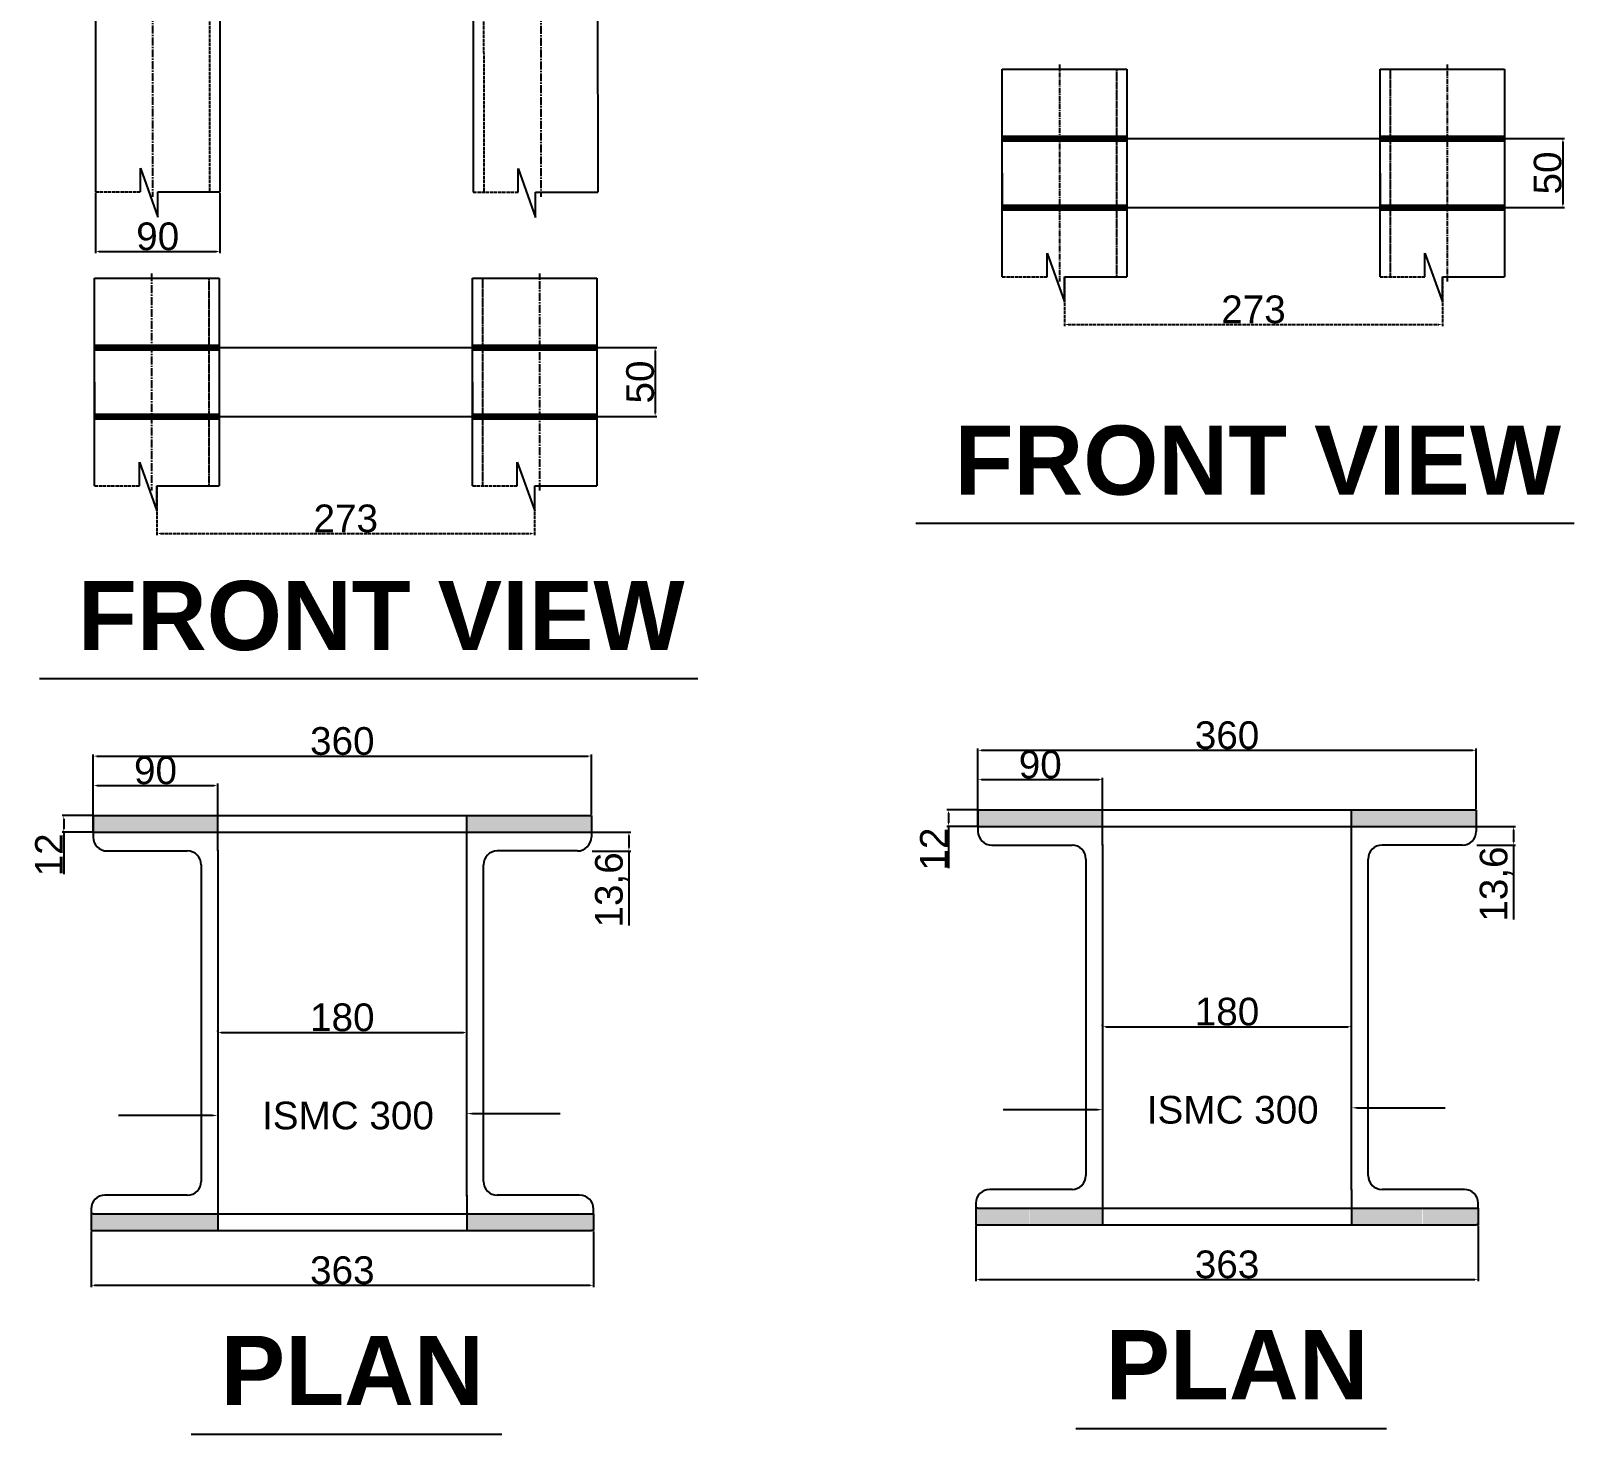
# Model space of a CAD drawing. Header units: millimetres. Extents: x 8616 to 52725, y 6697 to 10698.
# Drawn here: x 36003 to 37118, y 7602 to 8616 of the extents above; entities that cross this region are included whole.
import ezdxf
from ezdxf import colors
from ezdxf.entities.mleader import LeaderData, LeaderLine
from ezdxf.math import Vec2, Vec3

# ---------------------------------------------------------------- set-up
doc = ezdxf.new("R2010")
doc.units = ezdxf.units.MM
doc.linetypes.add('ACAD_ISO02W100', pattern=[15, 12, -3])
doc.linetypes.add('CENTER2', pattern=[28.575, 19.05, -3.175, 3.175, -3.175])
doc.styles.get("Standard").update_dxf_attribs({"font": 'arial.ttf'})
doc.dimstyles.new('ISO-25', dxfattribs={"dimtxt": 20, "dimasz": 2.5, "dimexe": 1.25, "dimexo": 0.625, "dimtad": 1, "dimtxsty": 'Standard', "dimcen": 2.5, "dimadec": 0, "dimazin": 0, "dimtfac": 1, "dimtmove": 0, "dimatfit": 3, "dimfxl": 1, "dimarcsym": 0})

# ---------------------------------------------------------------- blocks, each defined once
blk = doc.blocks.new('*U188')
at = {"color": 0, "linetype": 'CENTER2', "ltscale": 0.3, "transparency": 16777216}
blk.add_line((-0.3, 751.9), (0.3, -751.9), dxfattribs=at)
blk = doc.blocks.new('*D212')
at = {"color": 0, "linetype": 'ACAD_ISO02W100', "lineweight": -2, "ltscale": 0.2, "transparency": 16777216}
for p, q in [((36093.9, 8286.6), (36093.9, 8251.4)), ((36366.9, 8286.6), (36366.9, 8251.4)), ((36096.4, 8252.7), (36364.4, 8252.7))]:
    blk.add_line(p, q, dxfattribs=at)
at = {"color": 0, "linetype": 'ACAD_ISO02W100', "ltscale": 0.2, "transparency": 16777216}
for points in [[(36096.4, 8253.1), (36096.4, 8252.3), (36093.9, 8252.7)], [(36364.4, 8253.1), (36364.4, 8252.3), (36366.9, 8252.7)]]:
    blk.add_solid(points, dxfattribs=at)
at = {"layer": 'Defpoints', "color": 0, "linetype": 'ACAD_ISO02W100', "ltscale": 0.2, "transparency": 16777216}
for p in [(36093.9, 8287.2), (36366.9, 8287.2), (36366.9, 8252.7)]:
    blk.add_point(p, dxfattribs=at)
at = {"color": 0, "linetype": 'ACAD_ISO02W100', "ltscale": 0.2, "transparency": 16777216, "insert": (36230.4, 8263.5), "char_height": 20, "attachment_point": 5}
blk.add_mtext('273', dxfattribs=at)
blk = doc.blocks.new('*U189')
at = {"color": 0, "linetype": 'CENTER2', "ltscale": 0.3, "transparency": 16777216}
blk.add_line((0, 78.5), (0, -78.5), dxfattribs=at)
blk = doc.blocks.new('*U190')
at = {"color": 0, "linetype": 'CENTER2', "ltscale": 0.3, "transparency": 16777216}
blk.add_line((0, -78.5), (0, 78.5), dxfattribs=at)
blk = doc.blocks.new('*D218')
at = {"color": 0, "lineweight": -2, "ltscale": 0.2, "transparency": 16777216}
for p, q in [((36412.5, 8387.2), (36455.3, 8387.2)), ((36454, 8384.7), (36454, 8339.7)), ((36412.5, 8337.2), (36455.3, 8337.2))]:
    blk.add_line(p, q, dxfattribs=at)
at = {"color": 0, "ltscale": 0.2, "transparency": 16777216}
for points in [[(36453.6, 8384.7), (36454.4, 8384.7), (36454, 8387.2)], [(36453.6, 8339.7), (36454.4, 8339.7), (36454, 8337.2)]]:
    blk.add_solid(points, dxfattribs=at)
at = {"layer": 'Defpoints', "color": 0, "ltscale": 0.2, "transparency": 16777216}
for p in [(36411.9, 8387.2), (36411.9, 8337.2), (36454, 8337.2)]:
    blk.add_point(p, dxfattribs=at)
at = {"color": 0, "ltscale": 0.2, "transparency": 16777216, "insert": (36443.2, 8362.2), "char_height": 20, "attachment_point": 5, "rotation": 90}
blk.add_mtext('50', dxfattribs=at)
blk = doc.blocks.new('*U187')
at = {"color": 0, "linetype": 'CENTER2', "ltscale": 0.3, "transparency": 16777216}
blk.add_line((-0.3, 751.9), (0.3, -751.9), dxfattribs=at)
blk = doc.blocks.new('*D227')
at = {"color": 0, "lineweight": -2, "ltscale": 0.2, "transparency": 16777216}
for p, q in [((36049.5, 8499), (36049.5, 8455.3)), ((36139.5, 8499), (36139.5, 8455.3)), ((36052, 8456.5), (36137, 8456.5))]:
    blk.add_line(p, q, dxfattribs=at)
at = {"color": 0, "ltscale": 0.2, "transparency": 16777216}
for points in [[(36052, 8456.9), (36052, 8456.1), (36049.5, 8456.5)], [(36137, 8457), (36137, 8456.1), (36139.5, 8456.5)]]:
    blk.add_solid(points, dxfattribs=at)
at = {"layer": 'Defpoints', "color": 0, "ltscale": 0.2, "transparency": 16777216}
for p in [(36049.5, 8499.6), (36139.5, 8499.7), (36139.5, 8456.5)]:
    blk.add_point(p, dxfattribs=at)
at = {"color": 0, "ltscale": 0.2, "transparency": 16777216, "insert": (36094.5, 8467.4), "char_height": 20, "attachment_point": 5, "rotation": 0.0221}
blk.add_mtext('90', dxfattribs=at)
blk = doc.blocks.new('*D237')
at = {"color": 0, "lineweight": -2, "ltscale": 0.2, "transparency": 16777216}
for p, q in [((36047.9, 8037.5), (36047.9, 8071.9)), ((36050.4, 8070.6), (36135.4, 8070.6)), ((36137.9, 8037.5), (36137.9, 8071.9))]:
    blk.add_line(p, q, dxfattribs=at)
at = {"color": 0, "ltscale": 0.2, "transparency": 16777216}
for points in [[(36050.4, 8071), (36050.4, 8070.2), (36047.9, 8070.6)], [(36135.4, 8071), (36135.4, 8070.2), (36137.9, 8070.6)]]:
    blk.add_solid(points, dxfattribs=at)
at = {"layer": 'Defpoints', "color": 0, "ltscale": 0.2, "transparency": 16777216}
for p in [(36137.9, 8070.6), (36047.9, 8036.8), (36137.9, 8036.8)]:
    blk.add_point(p, dxfattribs=at)
at = {"color": 0, "ltscale": 0.2, "transparency": 16777216, "insert": (36092.9, 8081.4), "char_height": 20, "attachment_point": 5}
blk.add_mtext('90', dxfattribs=at)
blk = doc.blocks.new('*D238')
at = {"color": 0, "lineweight": -2, "ltscale": 0.2, "transparency": 16777216}
for p, q in [((36137.9, 7892.7), (36137.9, 7893.3)), ((36140.4, 7892), (36315.4, 7892)), ((36317.9, 7892.7), (36317.9, 7893.3))]:
    blk.add_line(p, q, dxfattribs=at)
at = {"color": 0, "ltscale": 0.2, "transparency": 16777216}
for points in [[(36140.4, 7892.5), (36140.4, 7891.6), (36137.9, 7892)], [(36315.4, 7892.5), (36315.4, 7891.6), (36317.9, 7892)]]:
    blk.add_solid(points, dxfattribs=at)
at = {"layer": 'Defpoints', "color": 0, "ltscale": 0.2, "transparency": 16777216}
for p in [(36137.9, 7892), (36317.9, 7892), (36317.9, 7892)]:
    blk.add_point(p, dxfattribs=at)
at = {"color": 0, "ltscale": 0.2, "transparency": 16777216, "insert": (36227.9, 7902.9), "char_height": 20, "attachment_point": 5}
blk.add_mtext('180', dxfattribs=at)
blk = doc.blocks.new('*D230')
at = {"color": 0, "lineweight": -2, "ltscale": 0.2, "transparency": 16777216}
for p, q in [((36047.3, 8048.8), (36025.4, 8048.8)), ((36026.6, 8046.3), (36026.6, 8039.3)), ((36047.3, 8036.8), (36025.4, 8036.8)), ((36026.6, 8036.8), (36026.6, 8006.5))]:
    blk.add_line(p, q, dxfattribs=at)
at = {"color": 0, "ltscale": 0.2, "transparency": 16777216}
for points in [[(36026.2, 8046.3), (36027, 8046.3), (36026.6, 8048.8)], [(36026.2, 8039.3), (36027, 8039.3), (36026.6, 8036.8)]]:
    blk.add_solid(points, dxfattribs=at)
at = {"layer": 'Defpoints', "color": 0, "ltscale": 0.2, "transparency": 16777216}
for p in [(36047.9, 8048.8), (36026.6, 8036.8), (36047.9, 8036.8)]:
    blk.add_point(p, dxfattribs=at)
at = {"color": 0, "ltscale": 0.2, "transparency": 16777216, "insert": (36015.9, 8020.4), "char_height": 20, "attachment_point": 5, "rotation": 90}
blk.add_mtext('12', dxfattribs=at)
blk = doc.blocks.new('*D231')
at = {"color": 0, "lineweight": -2, "ltscale": 0.2, "transparency": 16777216}
for p, q in [((36408.5, 8036.8), (36436.3, 8036.8)), ((36435, 8034.3), (36435, 8025.7)), ((36408.5, 8023.2), (36436.3, 8023.2)), ((36435, 8023.2), (36435, 7969.4))]:
    blk.add_line(p, q, dxfattribs=at)
at = {"color": 0, "ltscale": 0.2, "transparency": 16777216}
for points in [[(36434.6, 8034.3), (36435.4, 8034.3), (36435, 8036.8)], [(36434.6, 8025.7), (36435.4, 8025.7), (36435, 8023.2)]]:
    blk.add_solid(points, dxfattribs=at)
at = {"layer": 'Defpoints', "color": 0, "ltscale": 0.2, "transparency": 16777216}
for p in [(36407.9, 8036.8), (36407.9, 8023.2), (36435, 8023.2)]:
    blk.add_point(p, dxfattribs=at)
at = {"color": 0, "ltscale": 0.2, "transparency": 16777216, "insert": (36422.4, 7995.1), "char_height": 20, "attachment_point": 5, "rotation": 90}
blk.add_mtext('13,6', dxfattribs=at)
blk = doc.blocks.new('*D253')
at = {"color": 0, "lineweight": -2, "ltscale": 0.2, "transparency": 16777216}
for p, q in [((36046.4, 7748.2), (36046.4, 7708)), ((36409.4, 7748.2), (36409.4, 7708)), ((36048.9, 7709.3), (36406.9, 7709.3))]:
    blk.add_line(p, q, dxfattribs=at)
at = {"color": 0, "ltscale": 0.2, "transparency": 16777216}
for points in [[(36048.9, 7709.7), (36048.9, 7708.8), (36046.4, 7709.3)], [(36406.9, 7709.7), (36406.9, 7708.8), (36409.4, 7709.3)]]:
    blk.add_solid(points, dxfattribs=at)
at = {"layer": 'Defpoints', "color": 0, "ltscale": 0.2, "transparency": 16777216}
for p in [(36046.4, 7748.8), (36409.4, 7748.8), (36409.4, 7709.3)]:
    blk.add_point(p, dxfattribs=at)
at = {"color": 0, "ltscale": 0.2, "transparency": 16777216, "insert": (36227.9, 7720.1), "char_height": 20, "attachment_point": 5}
blk.add_mtext('363', dxfattribs=at)
blk = doc.blocks.new('*D254')
at = {"color": 0, "lineweight": -2, "ltscale": 0.2, "transparency": 16777216}
for p, q in [((36047.9, 8049.5), (36047.9, 8093)), ((36050.4, 8091.8), (36405.4, 8091.8)), ((36407.9, 8049.5), (36407.9, 8093))]:
    blk.add_line(p, q, dxfattribs=at)
at = {"color": 0, "ltscale": 0.2, "transparency": 16777216}
for points in [[(36050.4, 8092.2), (36050.4, 8091.4), (36047.9, 8091.8)], [(36405.4, 8092.2), (36405.4, 8091.4), (36407.9, 8091.8)]]:
    blk.add_solid(points, dxfattribs=at)
at = {"layer": 'Defpoints', "color": 0, "ltscale": 0.2, "transparency": 16777216}
for p in [(36407.9, 8091.8), (36047.9, 8048.8), (36407.9, 8048.8)]:
    blk.add_point(p, dxfattribs=at)
at = {"color": 0, "ltscale": 0.2, "transparency": 16777216, "insert": (36227.9, 8102.6), "char_height": 20, "attachment_point": 5}
blk.add_mtext('360', dxfattribs=at)
blk = doc.blocks.new('*D219')
at = {"color": 0, "lineweight": -2, "ltscale": 0.2, "transparency": 16777216}
for p, q in [((36687.3, 8041.6), (36687.3, 8076)), ((36777.3, 8041.6), (36777.3, 8076)), ((36689.8, 8074.8), (36774.8, 8074.8))]:
    blk.add_line(p, q, dxfattribs=at)
at = {"color": 0, "ltscale": 0.2, "transparency": 16777216}
for points in [[(36689.8, 8075.2), (36689.8, 8074.4), (36687.3, 8074.8)], [(36774.8, 8075.2), (36774.8, 8074.4), (36777.3, 8074.8)]]:
    blk.add_solid(points, dxfattribs=at)
at = {"layer": 'Defpoints', "color": 0, "ltscale": 0.2, "transparency": 16777216}
for p in [(36777.3, 8074.8), (36687.3, 8041), (36777.3, 8041)]:
    blk.add_point(p, dxfattribs=at)
at = {"color": 0, "ltscale": 0.2, "transparency": 16777216, "insert": (36732.3, 8085.6), "char_height": 20, "attachment_point": 5}
blk.add_mtext('90', dxfattribs=at)
blk = doc.blocks.new('*D220')
at = {"color": 0, "lineweight": -2, "ltscale": 0.2, "transparency": 16777216}
for p, q in [((36777.3, 7896.8), (36777.3, 7897.5)), ((36957.3, 7896.8), (36957.3, 7897.5)), ((36779.8, 7896.2), (36954.8, 7896.2))]:
    blk.add_line(p, q, dxfattribs=at)
at = {"color": 0, "ltscale": 0.2, "transparency": 16777216}
for points in [[(36779.8, 7896.6), (36779.8, 7895.8), (36777.3, 7896.2)], [(36954.8, 7896.6), (36954.8, 7895.8), (36957.3, 7896.2)]]:
    blk.add_solid(points, dxfattribs=at)
at = {"layer": 'Defpoints', "color": 0, "ltscale": 0.2, "transparency": 16777216}
for p in [(36777.3, 7896.2), (36957.3, 7896.2), (36957.3, 7896.2)]:
    blk.add_point(p, dxfattribs=at)
at = {"color": 0, "ltscale": 0.2, "transparency": 16777216, "insert": (36867.3, 7907), "char_height": 20, "attachment_point": 5}
blk.add_mtext('180', dxfattribs=at)
blk = doc.blocks.new('*D221')
at = {"color": 0, "lineweight": -2, "ltscale": 0.2, "transparency": 16777216}
for p, q in [((36686.7, 8053), (36664.8, 8053)), ((36666, 8050.5), (36666, 8043.5)), ((36686.7, 8041), (36664.8, 8041)), ((36666, 8041), (36666, 8010.7))]:
    blk.add_line(p, q, dxfattribs=at)
at = {"color": 0, "ltscale": 0.2, "transparency": 16777216}
for points in [[(36665.6, 8050.5), (36666.4, 8050.5), (36666, 8053)], [(36665.6, 8043.5), (36666.4, 8043.5), (36666, 8041)]]:
    blk.add_solid(points, dxfattribs=at)
at = {"layer": 'Defpoints', "color": 0, "ltscale": 0.2, "transparency": 16777216}
for p in [(36687.3, 8053), (36666, 8041), (36687.3, 8041)]:
    blk.add_point(p, dxfattribs=at)
at = {"color": 0, "ltscale": 0.2, "transparency": 16777216, "insert": (36655.4, 8024.6), "char_height": 20, "attachment_point": 5, "rotation": 90}
blk.add_mtext('12', dxfattribs=at)
blk = doc.blocks.new('*D222')
at = {"color": 0, "lineweight": -2, "ltscale": 0.2, "transparency": 16777216}
for p, q in [((37047.9, 8041), (37075.7, 8041)), ((37074.4, 8038.5), (37074.4, 8029.9)), ((37047.9, 8027.4), (37075.7, 8027.4)), ((37074.4, 8027.4), (37074.4, 7973.6))]:
    blk.add_line(p, q, dxfattribs=at)
at = {"color": 0, "ltscale": 0.2, "transparency": 16777216}
for points in [[(37074, 8038.5), (37074.8, 8038.5), (37074.4, 8041)], [(37074, 8029.9), (37074.8, 8029.9), (37074.4, 8027.4)]]:
    blk.add_solid(points, dxfattribs=at)
at = {"layer": 'Defpoints', "color": 0, "ltscale": 0.2, "transparency": 16777216}
for p in [(37047.3, 8041), (37047.3, 8027.4), (37074.4, 8027.4)]:
    blk.add_point(p, dxfattribs=at)
at = {"color": 0, "ltscale": 0.2, "transparency": 16777216, "insert": (37061.8, 7999.3), "char_height": 20, "attachment_point": 5, "rotation": 90}
blk.add_mtext('13,6', dxfattribs=at)
blk = doc.blocks.new('*D223')
at = {"color": 0, "lineweight": -2, "ltscale": 0.2, "transparency": 16777216}
for p, q in [((36685.8, 7752.4), (36685.8, 7712.2)), ((37048.8, 7752.4), (37048.8, 7712.2)), ((36688.3, 7713.4), (37046.3, 7713.4))]:
    blk.add_line(p, q, dxfattribs=at)
at = {"color": 0, "ltscale": 0.2, "transparency": 16777216}
for points in [[(36688.3, 7713.8), (36688.3, 7713), (36685.8, 7713.4)], [(37046.3, 7713.8), (37046.3, 7713), (37048.8, 7713.4)]]:
    blk.add_solid(points, dxfattribs=at)
at = {"layer": 'Defpoints', "color": 0, "ltscale": 0.2, "transparency": 16777216}
for p in [(36685.8, 7753), (37048.8, 7753), (37048.8, 7713.4)]:
    blk.add_point(p, dxfattribs=at)
at = {"color": 0, "ltscale": 0.2, "transparency": 16777216, "insert": (36867.3, 7724.3), "char_height": 20, "attachment_point": 5}
blk.add_mtext('363', dxfattribs=at)
blk = doc.blocks.new('*D224')
at = {"color": 0, "lineweight": -2, "ltscale": 0.2, "transparency": 16777216}
for p, q in [((36687.3, 8053.6), (36687.3, 8097.2)), ((37047.3, 8053.6), (37047.3, 8097.2)), ((36689.8, 8096), (37044.8, 8096))]:
    blk.add_line(p, q, dxfattribs=at)
at = {"color": 0, "ltscale": 0.2, "transparency": 16777216}
for points in [[(36689.8, 8096.4), (36689.8, 8095.5), (36687.3, 8096)], [(37044.8, 8096.4), (37044.8, 8095.5), (37047.3, 8096)]]:
    blk.add_solid(points, dxfattribs=at)
at = {"layer": 'Defpoints', "color": 0, "ltscale": 0.2, "transparency": 16777216}
for p in [(37047.3, 8096), (36687.3, 8053), (37047.3, 8053)]:
    blk.add_point(p, dxfattribs=at)
at = {"color": 0, "ltscale": 0.2, "transparency": 16777216, "insert": (36867.3, 8106.8), "char_height": 20, "attachment_point": 5}
blk.add_mtext('360', dxfattribs=at)
blk = doc.blocks.new('*D215')
at = {"color": 0, "linetype": 'ACAD_ISO02W100', "lineweight": -2, "ltscale": 0.2, "transparency": 16777216}
for p, q in [((36749.9, 8437.6), (36749.9, 8402.5)), ((37022.9, 8437.6), (37022.9, 8402.5)), ((36752.4, 8403.7), (37020.4, 8403.7))]:
    blk.add_line(p, q, dxfattribs=at)
at = {"color": 0, "linetype": 'ACAD_ISO02W100', "ltscale": 0.2, "transparency": 16777216}
for points in [[(36752.4, 8404.2), (36752.4, 8403.3), (36749.9, 8403.7)], [(37020.4, 8404.2), (37020.4, 8403.3), (37022.9, 8403.7)]]:
    blk.add_solid(points, dxfattribs=at)
at = {"layer": 'Defpoints', "color": 0, "linetype": 'ACAD_ISO02W100', "ltscale": 0.2, "transparency": 16777216}
for p in [(36749.9, 8438.3), (37022.9, 8438.3), (37022.9, 8403.7)]:
    blk.add_point(p, dxfattribs=at)
at = {"color": 0, "linetype": 'ACAD_ISO02W100', "ltscale": 0.2, "transparency": 16777216, "insert": (36886.4, 8414.6), "char_height": 20, "attachment_point": 5}
blk.add_mtext('273', dxfattribs=at)
blk = doc.blocks.new('*U181')
at = {"color": 0, "linetype": 'CENTER2', "ltscale": 0.2, "transparency": 16777216}
blk.add_line((0, 78.5), (0, -78.5), dxfattribs=at)
blk = doc.blocks.new('*U182')
at = {"color": 0, "linetype": 'CENTER2', "ltscale": 0.2, "transparency": 16777216}
blk.add_line((0, -78.5), (0, 78.5), dxfattribs=at)
blk = doc.blocks.new('*D216')
at = {"color": 0, "lineweight": -2, "ltscale": 0.2, "transparency": 16777216}
for p, q in [((37068.5, 8538.3), (37111.2, 8538.3)), ((37110, 8535.8), (37110, 8490.8)), ((37068.5, 8488.3), (37111.2, 8488.3))]:
    blk.add_line(p, q, dxfattribs=at)
at = {"color": 0, "ltscale": 0.2, "transparency": 16777216}
for points in [[(37109.6, 8535.8), (37110.4, 8535.8), (37110, 8538.3)], [(37109.6, 8490.8), (37110.4, 8490.8), (37110, 8488.3)]]:
    blk.add_solid(points, dxfattribs=at)
at = {"layer": 'Defpoints', "color": 0, "ltscale": 0.2, "transparency": 16777216}
for p in [(37067.9, 8538.3), (37067.9, 8488.3), (37110, 8488.3)]:
    blk.add_point(p, dxfattribs=at)
at = {"color": 0, "ltscale": 0.2, "transparency": 16777216, "insert": (37099.1, 8513.3), "char_height": 20, "attachment_point": 5, "rotation": 90}
blk.add_mtext('50', dxfattribs=at)

msp = doc.modelspace()

# ---------------------------------------------------------------- hatches: boundary and pattern name
at = {"ltscale": 0.2}
h = msp.add_hatch(color=256, dxfattribs=at)
h.dxf.hatch_style = 1
h.paths.add_polyline_path([(36137.886, 8048.841), (36047.886, 8048.841), (36047.886, 8036.841), (36137.886, 8036.841)])
h.paths.add_polyline_path([(36407.886, 8048.841), (36317.886, 8048.841), (36317.886, 8036.841), (36407.886, 8036.841)])
h.paths.add_polyline_path([(36137.886, 7760.841), (36047.886, 7760.841), (36046.386, 7760.841), (36046.386, 7748.841), (36047.886, 7748.841), (36137.886, 7748.841)])
h.paths.add_polyline_path([(36409.386, 7760.841), (36407.886, 7760.841), (36317.886, 7760.841), (36317.886, 7748.841), (36407.886, 7748.841), (36409.386, 7748.841)])
h.paths.add_polyline_path([(36777.3, 8053.008), (36687.3, 8053.008), (36687.3, 8041.008), (36777.3, 8041.008)])
h.paths.add_polyline_path([(37047.3, 8053.008), (36957.3, 8053.008), (36957.3, 8041.008), (37047.3, 8041.008)])
h.paths.add_polyline_path([(36777.3, 7765.008), (36724.728, 7765.008), (36724.728, 7753.008), (36777.3, 7753.008)])
h.paths.add_polyline_path([(36724.47, 7765.008), (36687.3, 7765.008), (36685.8, 7765.008), (36685.8, 7753.008), (36687.3, 7753.008), (36724.47, 7753.008)])
h.paths.add_polyline_path([(37008.3, 7765.008), (36957.3, 7765.008), (36957.3, 7753.008), (37008.3, 7753.008)])
h.paths.add_polyline_path([(37048.8, 7765.008), (37047.3, 7765.008), (37008.558, 7765.008), (37008.558, 7753.008), (37047.3, 7753.008), (37048.8, 7753.008)])

# ---------------------------------------------------------------- linework, layer by layer
for p, q in [((36048.924, 9996.514), (36049.501, 8499.626)), ((36138.924, 9996.514), (36139.501, 8499.626)), ((36321.924, 9996.297), (36322.501, 8499.409)), ((36411.924, 9996.297), (36412.501, 8499.409)), ((36704.899, 8588.256), (36794.899, 8588.256)), ((36704.899, 8438.256), (36704.899, 8588.256)), ((36794.899, 8588.256), (36794.899, 8438.256)), ((36977.899, 8588.256), (37067.899, 8588.256)), ((36977.899, 8438.256), (36977.899, 8588.256)), ((37067.899, 8588.256), (37067.899, 8438.256)), ((36704.899, 8513.256), (36704.899, 8538.256)), ((36704.899, 8538.256), (37067.899, 8538.256)), ((36977.899, 8513.256), (36977.899, 8538.256)), ((36081.949, 8499.626), (36081.949, 8516.729)), ((36081.949, 8516.729), (36094.501, 8481.433)), ((36354.949, 8499.409), (36354.949, 8516.512)), ((36354.949, 8516.512), (36367.501, 8481.216)), ((36704.899, 8513.256), (36704.899, 8488.256)), ((36977.899, 8513.256), (36977.899, 8488.256)), ((36094.501, 8496.126), (36094.501, 8499.626)), ((36094.501, 8499.626), (36094.501, 8499.626)), ((36094.501, 8499.626), (36139.501, 8499.626)), ((36367.501, 8495.909), (36367.501, 8499.409)), ((36367.501, 8499.409), (36367.501, 8499.409)), ((36367.501, 8499.409), (36412.501, 8499.409)), ((36094.501, 8481.433), (36094.501, 8496.126)), ((36367.501, 8481.216), (36367.501, 8495.909)), ((36704.899, 8488.256), (37067.899, 8488.256)), ((36737.347, 8438.256), (36737.347, 8455.359)), ((36737.347, 8455.359), (36749.899, 8420.064)), ((37010.347, 8438.256), (37010.347, 8455.359)), ((37010.347, 8455.359), (37022.899, 8420.064)), ((36048.924, 8437.196), (36138.924, 8437.196)), ((36048.924, 8287.196), (36048.924, 8437.196)), ((36138.924, 8437.196), (36138.924, 8287.196)), ((36321.924, 8437.196), (36411.924, 8437.196)), ((36321.924, 8287.196), (36321.924, 8437.196)), ((36411.924, 8437.196), (36411.924, 8287.196)), ((36749.899, 8434.756), (36749.899, 8438.256)), ((36749.899, 8438.256), (36749.899, 8438.256)), ((36749.899, 8438.256), (36794.899, 8438.256)), ((36749.899, 8420.064), (36749.899, 8434.756)), ((37022.899, 8434.756), (37022.899, 8438.256)), ((37022.899, 8438.256), (37067.899, 8438.256)), ((37022.899, 8420.064), (37022.899, 8434.756)), ((36048.924, 8362.196), (36048.924, 8387.196)), ((36048.924, 8387.196), (36411.924, 8387.196)), ((36321.924, 8362.196), (36321.924, 8387.196)), ((36048.924, 8362.196), (36048.924, 8337.196)), ((36321.924, 8362.196), (36321.924, 8337.196)), ((36048.924, 8337.196), (36411.924, 8337.196)), ((36081.372, 8287.196), (36081.372, 8304.299)), ((36081.372, 8304.299), (36093.924, 8269.003)), ((36354.372, 8287.196), (36354.372, 8304.299)), ((36354.372, 8304.299), (36366.924, 8269.003)), ((36093.924, 8283.696), (36093.924, 8287.196)), ((36093.924, 8287.196), (36093.924, 8287.196)), ((36093.924, 8287.196), (36138.924, 8287.196)), ((36366.924, 8283.696), (36366.924, 8287.196)), ((36366.924, 8287.196), (36411.924, 8287.196)), ((36093.924, 8269.003), (36093.924, 8283.696)), ((36366.924, 8269.003), (36366.924, 8283.696)), ((36642.379, 8260.148), (37118.14, 8260.148)), ((36008.996, 8147.803), (36484.757, 8147.803)), ((36687.3, 8053.008), (37047.3, 8053.008)), ((36687.3, 8053.008), (36687.3, 8041.008)), ((36777.3, 8041.008), (36777.3, 8053.008)), ((36957.3, 8041.008), (36957.3, 8053.008)), ((37047.3, 8053.008), (37047.3, 8041.008)), ((36047.886, 8048.841), (36407.886, 8048.841)), ((36047.886, 8048.841), (36047.886, 8036.841)), ((36137.886, 8036.841), (36137.886, 8048.841)), ((36317.886, 8036.841), (36317.886, 8048.841)), ((36407.886, 8048.841), (36407.886, 8036.841)), ((36047.886, 8036.841), (36407.886, 8036.841)), ((36047.886, 8036.841), (36047.886, 8033.241)), ((36137.886, 8023.241), (36137.886, 8036.841)), ((36317.886, 7774.441), (36317.886, 8036.841)), ((36407.886, 8036.841), (36407.886, 8033.241)), ((36687.3, 8041.008), (37047.3, 8041.008)), ((36687.3, 8041.008), (36687.3, 8037.408)), ((36777.3, 8027.408), (36777.3, 8041.008)), ((36957.3, 7778.608), (36957.3, 8041.008)), ((37047.3, 8041.008), (37047.3, 8037.408)), ((36057.886, 8023.241), (36115.886, 8023.241)), ((36137.886, 8023.866), (36137.886, 8023.241)), ((36137.886, 8023.241), (36137.886, 7760.841)), ((36397.886, 8023.241), (36339.886, 8023.241)), ((36697.3, 8027.408), (36755.3, 8027.408)), ((36777.3, 8028.033), (36777.3, 8027.408)), ((36777.3, 8027.408), (36777.3, 7765.008)), ((37037.3, 8027.408), (36979.3, 8027.408)), ((36125.886, 8013.241), (36125.886, 7784.441)), ((36329.886, 7784.441), (36329.886, 8013.241)), ((36765.3, 8017.408), (36765.3, 7788.608)), ((36969.3, 7788.608), (36969.3, 8017.408)), ((36115.886, 7774.441), (36056.386, 7774.441)), ((36317.886, 7773.816), (36317.886, 7774.441)), ((36317.886, 7774.441), (36317.886, 7760.841)), ((36399.386, 7774.441), (36339.886, 7774.441)), ((36755.3, 7778.608), (36695.8, 7778.608)), ((36957.3, 7777.983), (36957.3, 7778.608)), ((36957.3, 7778.608), (36957.3, 7765.008)), ((37038.8, 7778.608), (36979.3, 7778.608)), ((36046.386, 7764.441), (36046.386, 7760.841)), ((36409.386, 7760.841), (36409.386, 7764.441)), ((36685.8, 7768.608), (36685.8, 7765.008)), ((36687.3, 7765.008), (36685.8, 7765.008)), ((36685.8, 7765.008), (36685.8, 7753.008)), ((36687.3, 7765.008), (37047.3, 7765.008)), ((36777.3, 7765.008), (36777.3, 7753.008)), ((36957.3, 7765.008), (36957.3, 7753.008)), ((37047.3, 7765.008), (37048.8, 7765.008)), ((37048.8, 7765.008), (37048.8, 7768.608)), ((37048.8, 7765.008), (37048.8, 7753.008)), ((36047.886, 7760.841), (36046.386, 7760.841)), ((36046.386, 7760.841), (36046.386, 7748.841)), ((36047.886, 7760.841), (36407.886, 7760.841)), ((36137.886, 7760.841), (36137.886, 7748.841)), ((36317.886, 7760.841), (36317.886, 7748.841)), ((36407.886, 7760.841), (36409.386, 7760.841)), ((36409.386, 7760.841), (36409.386, 7748.841)), ((36685.8, 7753.008), (36687.3, 7753.008)), ((36687.3, 7753.008), (37047.3, 7753.008)), ((37048.8, 7753.008), (37047.3, 7753.008)), ((36046.386, 7748.841), (36047.886, 7748.841)), ((36047.886, 7748.841), (36407.886, 7748.841)), ((36409.386, 7748.841), (36407.886, 7748.841)), ((36118.701, 7601.712), (36343.134, 7601.712)), ((36758.114, 7605.879), (36982.547, 7605.879))]:
    msp.add_line(p, q, dxfattribs=at)
at = {"linetype": 'ACAD_ISO02W100', "ltscale": 0.2}
for p, q in [((36131.324, 9996.511), (36131.901, 8499.626)), ((36329.524, 9996.3), (36330.101, 8499.412)), ((36049.501, 8499.626), (36081.949, 8499.626)), ((36322.501, 8499.409), (36354.949, 8499.409)), ((36704.899, 8438.256), (36737.347, 8438.256)), ((36977.899, 8438.256), (37010.347, 8438.256)), ((36048.924, 8287.196), (36081.372, 8287.196)), ((36321.924, 8287.196), (36354.372, 8287.196))]:
    msp.add_line(p, q, dxfattribs=at)
at = {"linetype": 'ACAD_ISO02W100', "ltscale": 0.1}
for p, q in [((36787.299, 8588.256), (36787.299, 8438.256)), ((36985.499, 8438.256), (36985.499, 8588.256)), ((36131.324, 8437.196), (36131.324, 8287.196)), ((36329.524, 8287.196), (36329.524, 8437.196))]:
    msp.add_line(p, q, dxfattribs=at)
at = {"lineweight": 211, "ltscale": 0.2}
for p, q in [((36704.899, 8538.256), (36794.899, 8538.256)), ((36977.899, 8538.256), (37067.899, 8538.256)), ((36704.899, 8488.256), (36794.899, 8488.256)), ((36977.899, 8488.256), (37067.899, 8488.256)), ((36048.924, 8387.196), (36138.924, 8387.196)), ((36321.924, 8387.196), (36411.924, 8387.196)), ((36048.924, 8337.196), (36138.924, 8337.196)), ((36321.924, 8337.196), (36411.924, 8337.196))]:
    msp.add_line(p, q, dxfattribs=at)
at = {"ltscale": 0.2}
for centre, start, end in [((36057.886, 8033.241), 180, 270), ((36397.886, 8033.241), 270, 0), ((36697.3, 8037.408), 180, 270), ((37037.3, 8037.408), 270, 0), ((36115.886, 8013.241), 0, 90), ((36339.886, 8013.241), 90, 180), ((36755.3, 8017.408), 0, 90), ((36979.3, 8017.408), 90, 180), ((36755.3, 7788.608), 270, 0), ((36979.3, 7788.608), 180, 270), ((36056.386, 7764.441), 90, 180), ((36115.886, 7784.441), 270, 0), ((36339.886, 7784.441), 180, 270), ((36399.386, 7764.441), 0, 90), ((36695.8, 7768.608), 90, 180), ((37038.8, 7768.608), 0, 90)]:
    msp.add_arc(centre, 10, start, end, dxfattribs=at)

# ---------------------------------------------------------------- block references
at = {"linetype": 'CENTER2', "ltscale": 0.3}
for name, p in [('*U188', (36090.412, 9248.069)), ('*U187', (36371.012, 9247.854)), ('*U189', (36090.124, 8362.196)), ('*U190', (36370.724, 8362.196))]:
    msp.add_blockref(name, p, dxfattribs=at)
at = {"linetype": 'CENTER2', "ltscale": 0.2}
for name, p in [('*U181', (36746.099, 8513.256)), ('*U182', (37026.699, 8513.256))]:
    msp.add_blockref(name, p, dxfattribs=at)

# ---------------------------------------------------------------- texts
at = {"ltscale": 0.2, "attachment_point": 1}
for s, width, insert, char_height in [('{\\fArial|b1|i0|c0|p34;FRONT VIEW}', 732.18672, (36670.243, 8330.755), 50), ('{\\fArial|b1|i0|c0|p34;FRONT VIEW}', 732.18672, (36036.86, 8218.41), 50), ('ISMC 300', 156.30358, (36169.883, 7842.033), 20), ('ISMC 300', 156.30358, (36809.297, 7846.2), 20), ('{\\fArial|b1|i0|c0|p34;PLAN}', 242.51554, (36779.425, 7676.912), 50), ('{\\fArial|b1|i0|c0|p34;PLAN}', 242.51554, (36140.012, 7672.745), 50)]:
    msp.add_mtext_dynamic_manual_height_columns(s, width=width, gutter_width=12.5, heights=[0], dxfattribs=dict(at, insert=insert, char_height=char_height))

# ---------------------------------------------------------------- dimensions: what is measured, and where the dimension line sits
at = {"ltscale": 0.2}
for base, p1, p2, picture, middle in [((37109.985, 8488.256), (37067.899, 8538.256), (37067.899, 8488.256), '*D216', (37099.148, 8513.256)), ((36454.009, 8337.196), (36411.924, 8387.196), (36411.924, 8337.196), '*D218', (36443.173, 8362.196)), ((36666.027, 8041.008), (36687.3, 8053.008), (36687.3, 8041.008), '*D221', (36655.361, 8024.602)), ((36026.614, 8036.841), (36047.886, 8048.841), (36047.886, 8036.841), '*D230', (36015.948, 8020.435)), ((36435.01, 8023.241), (36407.886, 8036.841), (36407.886, 8023.241), '*D231', (36422.366, 7995.089)), ((37074.424, 8027.408), (37047.3, 8041.008), (37047.3, 8027.408), '*D222', (37061.779, 7999.255))]:
    dim = msp.add_linear_dim(base=base, p1=p1, p2=p2, angle=90, dimstyle='ISO-25', dxfattribs=at)
    dim.commit()
    dim.dimension.update_dxf_attribs({"geometry": picture, "text_midpoint": middle})
dim = msp.add_aligned_dim(p1=(36049.501, 8499.626), p2=(36139.501, 8499.66), distance=-43.116, dimstyle='ISO-25', dxfattribs=at)
dim.commit()
dim.dimension.update_dxf_attribs({"geometry": '*D227', "text_midpoint": (36094.514, 8467.363)})
at = {"linetype": 'ACAD_ISO02W100', "ltscale": 0.2}
for base, p1, p2, picture, middle in [((37022.899, 8403.746), (36749.899, 8438.256), (37022.899, 8438.256), '*D215', (36886.399, 8414.59)), ((36366.924, 8252.686), (36093.924, 8287.196), (36366.924, 8287.196), '*D212', (36230.424, 8263.529))]:
    dim = msp.add_linear_dim(base=base, p1=p1, p2=p2, dimstyle='ISO-25', dxfattribs=at)
    dim.commit()
    dim.dimension.update_dxf_attribs({"geometry": picture, "text_midpoint": middle})
at = {"ltscale": 0.2}
for base, p1, p2, picture, middle in [((37047.3, 8095.954), (36687.3, 8053.008), (37047.3, 8053.008), '*D224', (36867.3, 8106.797)), ((36407.886, 8091.787), (36047.886, 8048.841), (36407.886, 8048.841), '*D254', (36227.886, 8102.63)), ((36777.3, 8074.778), (36687.3, 8041.008), (36777.3, 8041.008), '*D219', (36732.3, 8085.614)), ((36137.886, 8070.611), (36047.886, 8036.841), (36137.886, 8036.841), '*D237', (36092.886, 8081.448)), ((36957.3, 7896.208), (36777.3, 7896.208), (36957.3, 7896.208), '*D220', (36867.3, 7907.044)), ((36317.886, 7892.041), (36137.886, 7892.041), (36317.886, 7892.041), '*D238', (36227.886, 7902.878)), ((37048.8, 7713.418), (36685.8, 7753.008), (37048.8, 7753.008), '*D223', (36867.3, 7724.261)), ((36409.386, 7709.251), (36046.386, 7748.841), (36409.386, 7748.841), '*D253', (36227.886, 7720.094))]:
    dim = msp.add_linear_dim(base=base, p1=p1, p2=p2, dimstyle='ISO-25', dxfattribs=at)
    dim.commit()
    dim.dimension.update_dxf_attribs({"geometry": picture, "text_midpoint": middle})

# ---------------------------------------------------------------- leaders
ml = msp.add_multileader_mtext('Standard', dxfattribs=at)
ml.set_content(' ', color=256)
ml.set_leader_properties()
ml.build(insert=Vec2(0, 0))
ctx = ml.context
ctx.base_point, ctx.plane_origin = Vec3(36060.553, 7832.064), Vec3(36137.886, 7832.064)
ctx.text_align_type = 2
notes = []
notes.append((ctx, [(0, (1, 1, 0), (36074.106, 7832.064), (-1, 0), 8, [(0, [(36137.886, 7832.064)], 0, [])])]))
ctx.mtext.insert, ctx.mtext.alignment, ctx.mtext.flow_direction = Vec3(36064.106, 7834.064), 3, 5
ml = msp.add_multileader_mtext('Standard', dxfattribs=at)
ml.set_content('', color=256)
ml.set_leader_properties()
ml.build(insert=Vec2(0, 0))
ctx = ml.context
ctx.base_point, ctx.plane_origin = Vec3(36385.401, 7833.393), Vec3(36317.886, 7833.393)
notes.append((ctx, [(0, (1, 1, 0), (36377.401, 7833.393), (1, 0), 8, [(0, [(36317.886, 7833.393)], 0, [])])]))
ctx.mtext.insert, ctx.mtext.flow_direction = Vec3(36387.401, 7835.393), 5
ml = msp.add_multileader_mtext('Standard', dxfattribs=at)
ml.set_content(' ', color=256)
ml.set_leader_properties()
ml.build(insert=Vec2(0, 0))
ctx = ml.context
ctx.base_point, ctx.plane_origin = Vec3(36699.967, 7836.23), Vec3(36777.3, 7836.23)
ctx.text_align_type = 2
notes.append((ctx, [(0, (1, 1, 0), (36713.519, 7836.23), (-1, 0), 8, [(0, [(36777.3, 7836.23)], 0, [])])]))
ctx.mtext.insert, ctx.mtext.alignment, ctx.mtext.flow_direction = Vec3(36703.519, 7838.23), 3, 5
ml = msp.add_multileader_mtext('Standard', dxfattribs=at)
ml.set_content('', color=256)
ml.set_leader_properties()
ml.build(insert=Vec2(0, 0))
ctx = ml.context
ctx.base_point, ctx.plane_origin = Vec3(37024.815, 7837.56), Vec3(36957.3, 7837.56)
notes.append((ctx, [(0, (1, 1, 0), (37016.815, 7837.56), (1, 0), 8, [(0, [(36957.3, 7837.56)], 0, [])])]))
ctx.mtext.insert, ctx.mtext.flow_direction = Vec3(37026.815, 7839.56), 5
for ctx, leaders in notes:
    for number, flags, end, landing, length, lines in leaders:
        leader = LeaderData()
        leader.index, (leader.has_last_leader_line, leader.has_dogleg_vector, leader.attachment_direction) = number, flags
        leader.last_leader_point, leader.dogleg_vector, leader.dogleg_length = Vec3(end), Vec3(landing), length
        for number, points, colour, breaks in lines:
            line = LeaderLine()
            line.index, line.vertices, line.color, line.breaks = number, Vec3.list(points), colors.encode_raw_color(colour), breaks
            leader.lines.append(line)
        ctx.leaders.append(leader)

doc.saveas('drawing.dxf')
